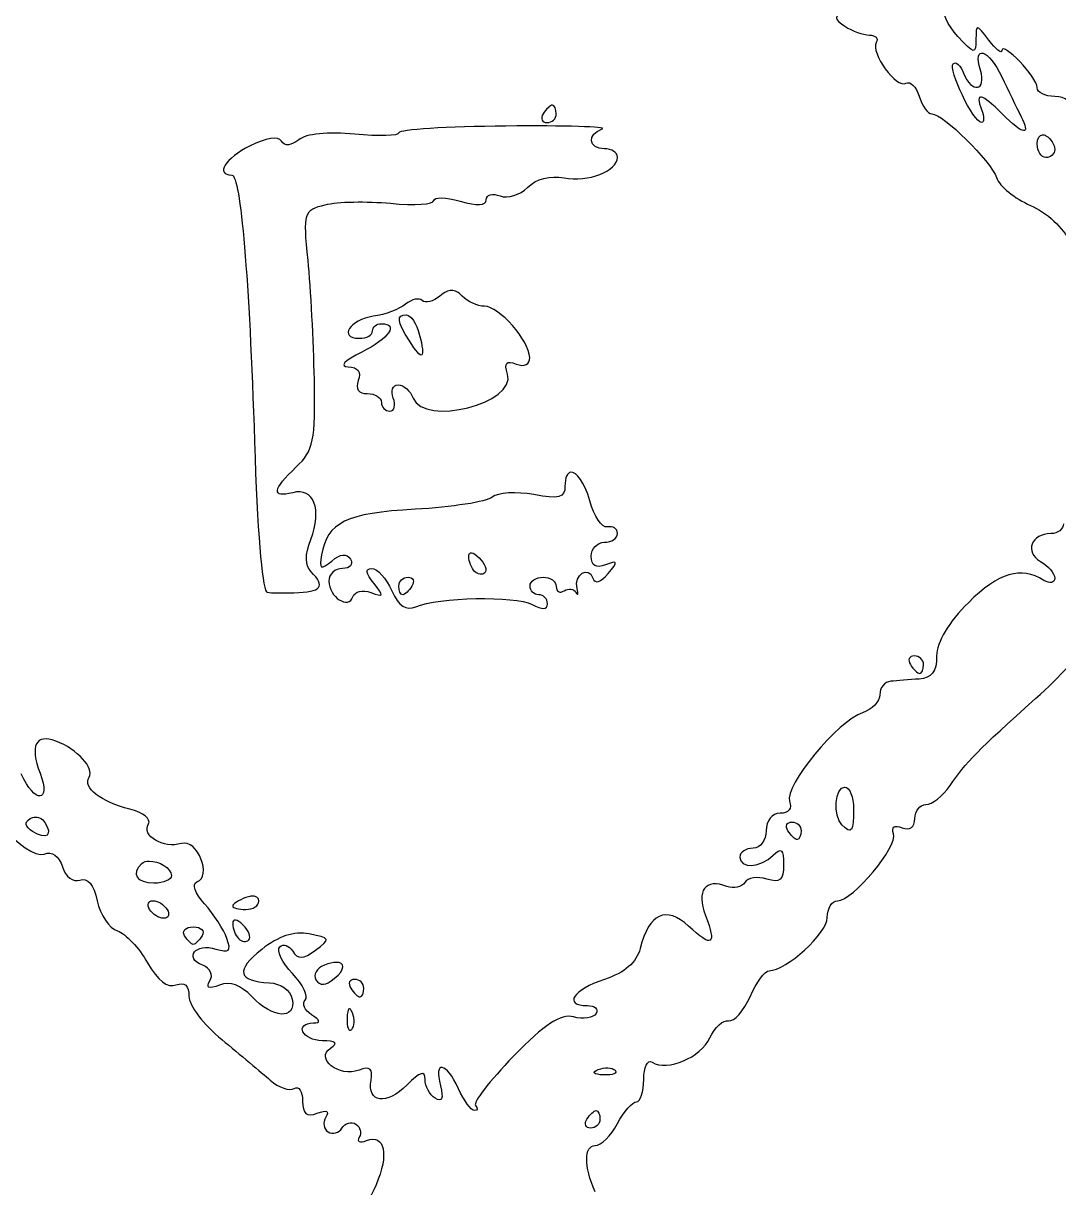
# Model space of a CAD drawing. Extents: x 1 to 209, y 3 to 284.
# Drawn here: x 121.76 to 139.62, y 194.49 to 214.58 of the extents above; entities that cross this region are included whole.
import ezdxf

# ---------------------------------------------------------------- set-up
doc = ezdxf.new("R2010")
doc.units = 0
doc.layers.add('Layer_1', color=7, linetype='CONTINUOUS')

msp = doc.modelspace()

# ---------------------------------------------------------------- linework, layer by layer
at = {"layer": 'Layer_1', "color": 7}
for points in [[(138.317001, 214.058637), (138.317001, 214.058637)], [(130.887721, 213.164015), (130.887721, 213.164015)], [(130.086806, 212.802968), (130.086806, 212.802968)], [(139.342261, 212.653591), (139.342261, 212.653591)], [(129.14974, 209.968068), (129.14974, 209.968068)], [(128.372526, 209.543632), (128.372526, 209.543632)], [(131.203567, 206.82945), (131.203567, 206.82945)], [(129.494249, 205.440386), (129.494249, 205.440386)], [(128.398984, 205.018706), (128.398984, 205.018706)], [(137.129684, 203.661062), (137.129684, 203.661062)], [(135.931893, 201.398876), (135.931893, 201.398876)], [(121.946458, 200.879079), (121.946458, 200.879079)], [(135.017978, 200.795296), (135.017978, 200.795296)], [(123.935242, 200.123364), (123.935242, 200.123364)], [(125.687557, 199.514823), (125.687557, 199.514823)], [(123.998081, 199.437652), (123.998081, 199.437652)], [(125.42187, 199.10527), (125.42187, 199.10527)], [(124.694267, 198.985103), (124.694267, 198.985103)], [(127.157647, 198.374357), (127.157647, 198.374357)], [(127.47625, 198.080561), (127.47625, 198.080561)], [(127.376479, 197.570687), (127.376479, 197.570687)], [(131.846836, 196.553143), (131.846836, 196.553143)], [(131.641785, 195.817822), (131.641785, 195.817822)]]:
    msp.add_lwpolyline(points, dxfattribs=at)
for points in [[(135.902127, 214.79947), (135.74391, 214.697261), (135.749953, 214.6433), (135.931893, 214.523863)], [(137.879336, 214.349678), (137.706187, 214.53553), (137.599544, 214.77897), (137.642312, 214.890422)], [(138.415669, 214.286289), (138.20223, 214.568477), (138.194079, 214.568926), (138.194079, 214.295658)], [(135.931893, 214.523863), (136.05633, 214.442174), (136.24663, 214.373958), (136.355226, 214.372829)], [(136.355226, 214.372829), (136.463831, 214.371418), (136.517758, 214.313836), (136.474841, 214.244395)], [(138.194079, 214.295658), (138.194079, 214.035557), (138.168143, 214.03968), (137.879336, 214.349678)], [(136.474841, 214.244395), (136.367701, 214.071038), (136.825987, 213.441033), (136.986919, 213.540494)], [(138.642217, 214.106592), (138.639677, 214.044373), (138.53747, 214.125247), (138.415669, 214.286289)], [(139.250208, 213.46553), (139.250208, 213.64138), (138.649357, 214.274921), (138.642217, 214.106592)], [(138.269596, 213.767045), (138.197841, 213.993127), (138.234606, 214.083884), (138.317001, 214.058637)], [(138.317001, 214.058637), (138.399396, 214.033378), (138.527539, 213.892267), (138.638909, 213.654046)], [(138.289439, 212.8625), (138.152084, 212.8625), (137.709879, 213.785553), (137.802716, 213.87839)], [(137.802716, 213.87839), (137.84836, 213.924034), (137.928452, 213.849894), (137.980759, 213.713575)], [(137.980759, 213.713575), (138.117487, 213.357272), (138.384003, 213.406582), (138.269596, 213.767045)], [(136.986919, 213.540494), (137.058231, 213.584566), (137.159873, 213.483826), (137.212917, 213.316703)], [(138.638909, 213.654046), (138.745564, 213.425906), (138.893451, 213.120677), (138.967436, 212.975499)], [(138.646628, 213.012981), (138.287196, 213.372408), (138.172204, 213.396882), (138.290543, 213.088498)], [(139.551723, 213.314496), (139.385805, 213.314496), (139.250208, 213.382571), (139.250208, 213.46553)], [(130.887721, 213.164015), (130.851137, 213.164015), (130.779139, 213.09594), (130.727868, 213.012981)], [(130.954419, 213.012981), (130.954419, 213.09594), (130.924306, 213.164015), (130.887721, 213.164015)], [(137.212917, 213.316703), (137.26596, 213.149576), (137.363968, 213.012981), (137.430095, 213.012981)], [(139.853238, 213.014635), (139.853238, 213.213971), (139.752239, 213.314496), (139.551723, 213.314496)], [(130.727868, 213.012981), (130.676596, 212.930022), (130.706701, 212.86195), (130.794565, 212.86195)], [(130.794565, 212.86195), (130.882421, 212.86195), (130.954419, 212.930022), (130.954419, 213.012981)], [(137.430095, 213.012981), (137.627069, 213.012981), (138.449183, 212.205035), (138.549614, 211.912757)], [(138.290543, 213.088498), (138.338309, 212.964058), (138.337691, 212.8625), (138.289439, 212.8625)], [(138.967436, 212.975499), (139.145329, 212.626415), (139.018535, 212.641074), (138.646628, 213.012981)], [(130.086806, 212.802968), (129.070568, 212.794022), (128.23915, 212.74159), (128.239131, 212.686661)], [(131.745965, 212.752809), (131.849664, 212.789402), (131.103043, 212.811914), (130.086806, 212.802968)], [(131.783997, 212.409951), (131.510264, 212.409951), (131.482454, 212.659811), (131.745965, 212.752809)], [(126.215069, 212.541142), (126.160149, 212.630005), (125.948516, 212.598825), (125.673776, 212.461767)], [(126.511623, 212.566497), (126.383028, 212.459766), (126.271243, 212.450241), (126.215069, 212.541142)], [(127.478454, 212.66241), (127.021694, 212.707664), (126.635623, 212.669409), (126.511623, 212.566497)], [(128.239131, 212.686661), (128.239119, 212.631724), (127.89675, 212.620957), (127.478454, 212.66241)], [(139.250208, 212.494287), (139.250208, 212.591296), (139.288173, 212.651197), (139.342261, 212.653591)], [(139.342261, 212.653591), (139.360295, 212.654437), (139.379952, 212.648765), (139.400689, 212.635952)], [(139.400689, 212.635952), (139.483648, 212.58468), (139.551723, 212.478647), (139.551723, 212.400581)], [(125.673776, 212.461767), (125.245735, 212.248232), (125.064029, 211.957405), (125.359033, 211.957405)], [(132.009995, 212.264432), (132.009995, 212.344473), (131.908437, 212.409951), (131.783997, 212.409951)], [(139.400689, 212.25892), (139.31773, 212.25892), (139.250208, 212.364951), (139.250208, 212.494287)], [(139.551723, 212.400581), (139.551723, 212.322519), (139.483648, 212.25892), (139.400689, 212.25892)], [(131.089465, 211.908897), (131.505291, 211.829409), (132.009995, 212.024421), (132.009995, 212.264432)], [(125.359033, 211.957405), (125.508806, 211.957405), (125.660712, 210.172033), (125.749843, 207.356963)], [(130.46108, 211.744635), (130.6077, 211.891241), (130.85044, 211.954591), (131.089465, 211.908897)], [(129.98483, 211.596908), (130.115434, 211.546794), (130.329711, 211.613277), (130.46108, 211.744635)], [(138.549614, 211.912757), (138.60079, 211.763831), (138.864221, 211.548479), (139.135005, 211.4343)], [(128.842714, 211.516433), (128.842714, 211.581406), (129.046382, 211.576227), (129.29526, 211.504856)], [(129.747258, 211.531314), (129.747256, 211.617352), (129.854229, 211.647028), (129.98483, 211.596908)], [(126.672577, 210.484558), (126.58988, 211.31542), (126.601666, 211.353788), (126.96858, 211.445877)], [(126.96858, 211.445877), (127.178729, 211.498619), (127.686068, 211.508999), (128.096368, 211.469578)], [(128.096368, 211.469578), (128.506666, 211.430154), (128.842714, 211.451431), (128.842714, 211.516433)], [(129.29526, 211.504856), (129.590605, 211.420158), (129.747258, 211.42922), (129.747258, 211.531314)], [(139.135005, 211.4343), (139.412686, 211.317209), (139.708311, 211.040482), (139.812999, 210.799853)], [(126.782271, 208.429627), (126.769176, 209.083838), (126.719942, 210.008683), (126.672577, 210.484558)], [(129.14974, 209.968068), (129.089997, 209.968286), (129.026666, 209.935793), (128.947994, 209.870504)], [(129.331641, 209.869401), (129.265858, 209.935237), (129.209481, 209.967851), (129.14974, 209.968068)], [(128.35599, 209.730494), (128.250284, 209.64366), (127.999611, 209.549169), (127.798711, 209.520481)], [(128.643724, 209.792783), (128.591141, 209.845364), (128.461694, 209.817336), (128.35599, 209.730494)], [(128.947994, 209.870504), (128.833146, 209.775195), (128.696305, 209.740202), (128.643724, 209.792783)], [(129.715839, 209.694666), (129.600548, 209.694666), (129.427678, 209.773363), (129.331641, 209.869401)], [(128.422135, 209.096047), (128.204623, 209.444337), (128.193594, 209.543632), (128.372526, 209.543632)], [(128.372526, 209.543632), (128.44581, 209.543632), (128.544597, 209.394288), (128.592461, 209.21125)], [(130.496908, 208.811067), (130.489799, 209.101435), (129.965377, 209.694666), (129.715839, 209.694666)], [(127.798711, 209.520481), (127.395289, 209.462871), (127.189583, 209.141798), (127.556175, 209.141798)], [(127.937618, 209.393151), (128.248201, 209.393151), (128.071564, 209.137672), (127.598068, 208.902019)], [(127.786584, 209.267474), (127.786584, 209.336605), (127.854659, 209.393151), (127.937618, 209.393151)], [(127.556175, 209.141798), (127.682921, 209.141798), (127.786584, 209.198338), (127.786584, 209.267474)], [(128.592461, 209.21125), (128.706623, 208.774695), (128.647865, 208.734596), (128.422135, 209.096047)], [(127.598068, 208.902019), (127.295887, 208.751629), (127.207312, 208.654414), (127.367109, 208.648459)], [(130.11216, 208.524437), (130.051669, 208.717274), (130.092292, 208.763397), (130.265399, 208.696965)], [(130.265399, 208.696965), (130.40903, 208.64185), (130.499959, 208.686551), (130.496908, 208.811067)], [(127.367109, 208.648459), (127.533815, 208.64225), (127.595478, 208.558055), (127.53964, 208.412539)], [(128.486075, 208.111024), (128.676476, 207.614843), (130.270374, 208.020061), (130.11216, 208.524437)], [(126.46918, 206.921502), (126.767107, 207.2036), (126.803353, 207.377362), (126.782271, 208.429627)], [(127.53964, 208.412539), (127.48466, 208.269268), (127.541615, 208.186541), (127.695082, 208.186541)], [(128.14267, 208.111024), (128.094918, 208.235464), (128.133102, 208.337022), (128.227557, 208.337022)], [(128.227557, 208.337022), (128.321994, 208.337022), (128.438329, 208.235464), (128.486075, 208.111024)], [(127.695082, 208.186541), (127.828398, 208.186541), (127.937618, 208.118466), (127.937618, 208.035507)], [(127.937618, 208.035507), (127.937618, 207.952547), (128.003334, 207.884526), (128.083688, 207.884475)], [(128.083688, 207.884475), (128.164051, 207.884475), (128.190422, 207.986586), (128.14267, 208.111024)], [(125.749843, 207.356963), (125.798343, 205.825173), (125.873171, 204.885571), (125.957101, 204.765147)], [(126.408547, 206.477773), (126.036809, 206.380561), (126.057059, 206.531276), (126.46918, 206.921502)], [(131.203567, 206.82945), (131.145599, 206.822987), (131.1049, 206.746098), (131.1049, 206.585813)], [(131.531541, 206.338315), (131.445248, 206.655479), (131.30018, 206.840233), (131.203567, 206.82945)], [(126.721085, 205.671895), (126.919061, 206.19261), (126.771603, 206.572715), (126.408547, 206.477773)], [(131.1049, 206.585813), (131.1049, 206.388765), (131.003108, 206.362112), (130.565813, 206.444149)], [(129.849231, 206.400051), (129.751819, 206.320439), (129.153364, 206.226812), (128.519149, 206.191692)], [(130.565813, 206.444149), (130.269169, 206.499803), (129.946643, 206.479666), (129.849231, 206.400051)], [(131.837464, 205.886319), (131.74253, 205.865576), (131.604896, 206.068697), (131.531541, 206.338315)], [(128.519149, 206.191692), (127.33053, 206.125872), (127.003691, 205.966504), (126.905743, 205.404007)], [(139.702757, 205.94144), (139.702757, 205.848736), (139.604569, 205.77277), (139.485026, 205.77277)], [(131.783997, 205.622286), (131.908437, 205.622286), (132.009995, 205.689811), (132.009995, 205.77277)], [(132.009995, 205.77277), (132.009995, 205.855732), (131.932401, 205.907063), (131.837464, 205.886319)], [(139.485026, 205.77277), (139.149669, 205.77277), (139.027298, 205.448192), (139.304228, 205.293213)], [(126.724943, 205.114619), (126.618452, 205.221108), (126.617484, 205.399382), (126.721085, 205.671895)], [(131.557449, 205.379753), (131.557449, 205.513069), (131.659559, 205.622286), (131.783997, 205.622286)], [(126.905743, 205.404007), (126.863004, 205.15855), (126.891858, 205.141182), (127.081029, 205.298174)], [(127.081029, 205.298174), (127.234086, 205.425199), (127.339011, 205.434939), (127.405144, 205.327937)], [(127.405144, 205.327937), (127.458905, 205.240948), (127.397242, 205.16974), (127.267891, 205.16974)], [(129.445743, 205.375895), (129.445743, 205.423148), (129.463157, 205.444328), (129.494249, 205.440386)], [(129.546615, 205.119578), (129.491308, 205.174882), (129.445743, 205.290167), (129.445743, 205.375895)], [(129.494249, 205.440386), (129.525341, 205.436435), (129.570218, 205.407411), (129.624336, 205.353295)], [(129.624336, 205.353295), (129.722634, 205.255124), (129.767522, 205.139289), (129.724658, 205.096427)], [(131.804943, 205.232577), (131.638681, 205.168778), (131.557449, 205.21697), (131.557449, 205.379753)], [(131.84849, 205.080993), (132.024803, 205.293435), (132.018543, 205.314546), (131.804943, 205.232577)], [(126.42894, 204.750265), (126.906218, 204.76384), (126.982302, 204.857258), (126.724943, 205.114619)], [(127.267891, 205.16974), (127.138557, 205.16974), (127.03252, 205.071552), (127.03252, 204.952009)], [(127.805877, 204.915077), (127.666852, 205.085988), (127.655278, 205.16974), (127.77115, 205.16974)], [(127.77115, 205.16974), (127.866047, 205.16974), (128.022457, 204.997249), (128.118416, 204.786646)], [(129.724658, 205.096427), (129.681797, 205.053575), (129.601922, 205.064279), (129.546615, 205.119578)], [(131.313259, 204.825229), (131.256721, 205.060712), (131.513165, 205.227068), (131.587765, 205.003272)], [(139.365965, 204.965239), (138.966479, 205.212136), (138.586879, 205.09965), (138.062341, 204.579938)], [(139.304228, 205.293213), (139.440313, 205.217058), (139.551723, 205.085903), (139.551723, 205.002171)], [(127.03252, 204.952009), (127.03252, 204.676904), (127.37277, 204.455814), (127.448138, 204.681914)], [(127.758472, 204.755777), (127.980093, 204.672795), (127.986344, 204.693217), (127.805877, 204.915077)], [(128.239131, 204.867675), (128.239133, 204.950631), (128.311128, 205.018706), (128.398984, 205.018706)], [(128.398984, 205.018706), (128.486837, 205.018706), (128.516403, 204.950631), (128.465131, 204.867675)], [(130.50187, 204.867675), (130.50187, 204.950631), (130.60343, 205.018706), (130.727868, 205.018706)], [(130.727868, 205.018706), (130.852308, 205.018706), (130.954419, 204.946711), (130.954419, 204.858853)], [(131.587765, 205.003272), (131.622972, 204.897647), (131.720243, 204.926465), (131.84849, 205.080993)], [(139.551723, 205.002171), (139.551723, 204.918436), (139.468205, 204.90205), (139.365965, 204.965239)], [(125.957101, 204.765147), (125.967685, 204.749822), (126.180063, 204.743181), (126.42894, 204.750265)], [(127.448138, 204.681914), (127.479131, 204.774903), (127.618654, 204.808129), (127.758472, 204.755777)], [(128.118416, 204.786646), (128.239941, 204.519924), (128.365024, 204.435624), (128.530175, 204.508282)], [(128.305828, 204.717191), (128.269244, 204.717191), (128.239133, 204.784713), (128.239131, 204.867675)], [(128.465131, 204.867675), (128.413857, 204.784716), (128.34241, 204.717191), (128.305828, 204.717191)], [(130.652353, 204.717191), (130.569394, 204.717191), (130.50187, 204.784713), (130.50187, 204.867675)], [(130.803385, 204.561199), (130.803385, 204.647076), (130.735316, 204.717191), (130.652353, 204.717191)], [(130.954419, 204.858853), (130.954419, 204.771003), (131.01635, 204.737548), (131.092222, 204.784439)], [(131.092222, 204.784439), (131.168098, 204.831333), (131.258448, 204.818512), (131.293416, 204.755777)], [(131.293416, 204.755777), (131.328383, 204.693039), (131.337533, 204.724188), (131.313259, 204.825229)], [(128.530175, 204.508282), (128.913241, 204.676814), (130.246013, 204.703187), (130.536047, 204.547968)], [(130.536047, 204.547968), (130.711665, 204.453991), (130.803385, 204.458526), (130.803385, 204.561199)], [(138.062341, 204.579938), (137.724089, 204.244794), (137.515535, 203.894316), (137.515535, 203.661062)], [(139.2232, 202.925743), (139.652762, 203.309419), (140.004269, 203.701821), (140.004269, 203.797765)], [(137.129684, 203.661062), (137.041834, 203.661062), (137.011712, 203.59354), (137.062986, 203.510581)], [(137.062986, 203.510581), (137.114257, 203.427622), (137.186255, 203.359547), (137.22284, 203.359547)], [(137.289534, 203.510581), (137.289534, 203.59354), (137.217539, 203.661062), (137.129684, 203.661062)], [(137.515535, 203.661062), (137.515535, 203.391757), (137.429466, 203.278027), (137.21402, 203.262536)], [(137.22284, 203.359547), (137.259421, 203.35955), (137.289534, 203.427622), (137.289534, 203.510581)], [(136.723436, 203.224501), (136.619739, 203.215696), (136.534923, 203.111285), (136.534923, 202.992438)], [(137.21402, 203.262536), (137.048102, 203.250626), (136.827139, 203.233335), (136.723436, 203.224501)], [(136.534923, 202.992438), (136.534923, 202.873589), (136.401432, 202.734036), (136.237816, 202.682104)], [(137.745941, 201.423681), (138.017631, 201.823609), (138.225485, 202.034599), (139.2232, 202.925743)], [(136.237816, 202.682104), (135.819879, 202.549457), (134.879949, 201.412273), (134.977739, 201.157443)], [(122.32349, 202.192626), (121.975237, 202.324466), (121.870174, 202.110759), (122.050088, 201.637551)], [(122.895651, 201.567549), (122.993206, 201.725399), (122.694105, 202.052325), (122.32349, 202.192626)], [(120.92671, 201.558176), (120.821755, 201.227485), (121.820155, 200.127671), (122.120643, 200.242978)], [(122.050088, 201.637551), (122.245902, 201.122527), (121.95996, 201.11132), (121.725972, 201.624874)], [(123.600656, 201.017436), (123.094742, 201.144413), (122.783987, 201.386873), (122.895651, 201.567549)], [(135.881731, 200.745134), (135.725258, 200.901606), (135.763384, 201.398876), (135.931893, 201.398876)], [(135.931893, 201.398876), (136.014852, 201.398876), (136.082374, 201.229241), (136.082374, 201.021844)], [(137.331427, 201.096811), (137.437551, 201.096811), (137.623925, 201.24408), (137.745941, 201.423681)], [(134.977739, 201.157443), (135.026544, 201.03026), (134.962669, 200.946327), (134.816785, 200.946327)], [(137.138503, 200.854825), (137.138503, 200.988141), (137.225303, 201.096811), (137.331427, 201.096811)], [(121.946458, 200.879079), (122.017962, 200.888872), (122.093335, 200.854949), (122.134974, 200.787577)], [(123.91981, 200.762222), (123.971346, 200.845608), (123.82776, 200.960435), (123.600656, 201.017436)], [(134.816785, 200.946327), (134.674951, 200.946327), (134.574249, 200.821334), (134.574249, 200.644812)], [(136.082374, 201.021844), (136.082374, 200.626947), (136.048002, 200.578862), (135.881731, 200.745134)], [(121.921103, 200.633789), (121.791425, 200.713934), (121.776213, 200.791641), (121.877557, 200.854275)], [(121.877557, 200.854275), (121.89909, 200.867567), (121.922625, 200.875805), (121.946458, 200.879079)], [(122.134974, 200.787577), (122.273512, 200.563422), (122.163168, 200.484191), (121.921103, 200.633789)], [(124.487562, 200.42598), (124.180546, 200.330589), (123.794317, 200.559175), (123.91981, 200.762222)], [(134.951281, 200.644812), (134.900007, 200.727771), (134.930114, 200.795296), (135.017978, 200.795296)], [(135.017978, 200.795296), (135.105834, 200.795296), (135.177829, 200.727771), (135.177829, 200.644812)], [(136.773048, 200.592999), (136.729143, 200.707426), (136.785889, 200.747417), (136.919671, 200.696075)], [(136.919671, 200.696075), (137.054663, 200.644279), (137.138503, 200.705137), (137.138503, 200.854825)], [(124.7549, 199.761214), (125.026759, 199.854042), (124.762407, 200.511377), (124.487562, 200.42598)], [(134.574249, 200.644812), (134.574249, 200.477217), (134.473947, 200.342747), (134.348251, 200.342747)], [(135.111132, 200.493781), (135.07455, 200.493781), (135.002552, 200.561853), (134.951281, 200.644812)], [(135.177829, 200.644812), (135.177829, 200.561853), (135.147716, 200.493781), (135.111132, 200.493781)], [(135.805113, 199.437652), (136.067673, 199.437652), (136.855527, 200.378059), (136.773048, 200.592999)], [(122.120643, 200.242978), (122.256536, 200.295125), (122.378493, 200.210438), (122.438143, 200.022492)], [(134.348251, 200.342747), (134.223814, 200.342747), (134.1217, 200.275225), (134.121703, 200.192266)], [(134.694964, 200.222032), (134.835745, 200.36281), (134.875764, 200.327081), (134.875764, 200.061075)], [(123.804053, 200.080921), (123.834263, 200.11113), (123.88147, 200.123847), (123.935242, 200.123364)], [(123.935242, 200.123364), (124.096566, 200.121953), (124.317235, 200.001374), (124.317235, 199.874216)], [(134.121703, 200.192266), (134.121703, 199.984184), (134.475324, 200.00239), (134.694964, 200.222032)], [(122.438143, 200.022492), (122.49321, 199.848991), (122.622194, 199.751164), (122.737451, 199.795391)], [(124.01572, 199.739717), (123.721712, 199.739717), (123.622483, 199.89935), (123.804053, 200.080921)], [(134.875764, 200.061075), (134.875764, 199.792727), (134.813672, 199.738862), (134.586926, 199.810826)], [(122.737451, 199.795391), (122.8679, 199.845449), (122.973835, 199.717506), (123.035658, 199.435998)], [(124.317235, 199.874216), (124.317235, 199.800132), (124.181639, 199.739717), (124.01572, 199.739717)], [(124.887191, 199.383632), (124.723, 199.566441), (124.665503, 199.730692), (124.7549, 199.761214)], [(133.897909, 199.684046), (133.524292, 199.827418), (133.365861, 199.613214), (133.528593, 199.185195)], [(134.204936, 199.752397), (134.153817, 199.669678), (134.01572, 199.638837), (133.897909, 199.684046)], [(134.586926, 199.810826), (134.427987, 199.861273), (134.256052, 199.835094), (134.204936, 199.752397)], [(125.599362, 199.492222), (125.474925, 199.444467), (125.373364, 199.378755), (125.373364, 199.34615)], [(125.687557, 199.514823), (125.66052, 199.511859), (125.630472, 199.50416), (125.599362, 199.492222)], [(125.82591, 199.433243), (125.82591, 199.493515), (125.76869, 199.523698), (125.687557, 199.514823)], [(123.035658, 199.435998), (123.088456, 199.195615), (123.245716, 198.962333), (123.385131, 198.917305)], [(123.940203, 199.287171), (123.888932, 199.370133), (123.915114, 199.437652), (123.998081, 199.437652)], [(124.184393, 199.136137), (124.101434, 199.136137), (123.991474, 199.204212), (123.940203, 199.287171)], [(123.998081, 199.437652), (124.08104, 199.437652), (124.191, 199.370133), (124.242271, 199.287171)], [(124.242271, 199.287171), (124.293543, 199.204212), (124.267361, 199.136137), (124.184393, 199.136137)], [(125.274697, 198.786667), (125.221376, 198.937272), (125.046816, 199.205908), (124.887191, 199.383632)], [(125.373364, 199.34615), (125.373364, 199.313539), (125.474925, 199.287171), (125.599362, 199.287171)], [(125.599362, 199.287171), (125.723802, 199.287171), (125.82591, 199.352886), (125.82591, 199.433243)], [(133.236451, 198.999437), (132.851982, 199.357622), (132.554074, 199.219844), (132.401908, 198.613585)], [(135.629825, 199.14661), (135.629825, 199.306881), (135.708813, 199.437652), (135.805113, 199.437652)], [(125.42187, 199.10527), (125.390777, 199.109221), (125.373364, 199.088026), (125.373364, 199.040777)], [(125.551957, 199.018176), (125.497841, 199.072298), (125.452962, 199.101328), (125.42187, 199.10527)], [(133.528593, 199.185195), (133.724977, 198.668667), (133.645571, 198.618284), (133.236451, 198.999437)], [(134.625512, 198.231042), (134.920942, 198.231042), (135.629825, 198.877449), (135.629825, 199.14661)], [(123.385131, 198.917305), (123.524543, 198.872279), (123.758184, 198.62477), (123.904375, 198.367191)], [(124.543786, 198.834622), (124.492512, 198.917581), (124.560042, 198.985106), (124.694267, 198.985103)], [(124.694267, 198.985103), (124.828509, 198.985103), (124.89657, 198.917581), (124.845298, 198.834622)], [(125.373364, 199.040777), (125.373364, 198.955052), (125.418379, 198.839767), (125.473686, 198.784463)], [(125.652279, 198.761862), (125.695143, 198.804723), (125.650021, 198.920008), (125.551957, 199.018176)], [(126.690769, 198.864938), (126.428808, 198.915019), (126.161264, 198.827507), (125.874969, 198.598701)], [(124.855772, 198.323647), (124.522095, 198.451686), (124.735486, 198.715194), (125.083423, 198.604766)], [(124.694267, 198.683591), (124.662579, 198.683591), (124.595057, 198.751663), (124.543786, 198.834622)], [(124.845298, 198.834622), (124.794024, 198.751663), (124.725955, 198.683591), (124.694267, 198.683591)], [(125.083423, 198.604766), (125.31294, 198.531919), (125.351946, 198.568469), (125.274697, 198.786667)], [(125.473686, 198.784463), (125.52899, 198.729147), (125.609418, 198.719004), (125.652279, 198.761862)], [(126.185303, 198.641147), (126.245448, 198.701286), (126.345947, 198.667479), (126.408547, 198.566181)], [(126.801564, 198.586024), (127.064781, 198.778496), (127.058468, 198.794651), (126.690769, 198.864938)], [(125.874969, 198.598701), (125.417837, 198.233364), (125.460128, 198.049903), (126.007814, 198.022132)], [(126.404686, 198.181433), (126.223858, 198.373919), (126.125159, 198.581003), (126.185303, 198.641147)], [(126.408547, 198.566181), (126.496993, 198.423066), (126.584699, 198.427451), (126.801564, 198.586024)], [(132.401908, 198.613585), (132.341736, 198.373804), (132.136473, 198.196887), (131.783997, 198.080561)], [(123.904375, 198.367191), (124.076587, 198.063769), (124.249564, 197.928855), (124.394956, 197.984648)], [(124.980898, 198.055756), (125.043184, 198.156538), (124.989138, 198.272461), (124.855772, 198.323647)], [(126.954249, 198.326402), (126.820978, 198.27526), (126.755706, 198.161519), (126.80983, 198.073945)], [(127.157647, 198.374357), (127.105435, 198.372946), (127.037205, 198.358242), (126.954249, 198.326402)], [(127.125126, 198.094342), (127.323187, 198.258714), (127.314288, 198.378444), (127.157647, 198.374357)], [(126.623521, 197.721718), (126.684097, 197.782294), (126.58552, 197.988949), (126.404686, 198.181433)], [(126.80983, 198.073945), (126.877411, 197.964601), (126.976465, 197.970951), (127.125126, 198.094342)], [(127.47625, 198.080561), (127.388397, 198.080561), (127.358281, 198.012486), (127.409552, 197.929527)], [(127.63555, 197.929527), (127.63555, 198.012486), (127.564106, 198.080561), (127.47625, 198.080561)], [(131.783997, 198.080561), (131.244885, 197.902637), (131.066771, 197.628012), (131.490751, 197.628012)], [(134.298642, 197.782353), (134.407913, 198.029213), (134.554872, 198.231042), (134.625512, 198.231042)], [(124.394956, 197.984648), (124.544181, 198.04191), (124.6193, 197.976576), (124.6193, 197.789519)], [(125.145159, 197.983547), (124.955774, 197.910866), (124.904988, 197.93293), (124.980898, 198.055756)], [(125.703542, 197.782904), (125.515209, 197.984935), (125.326208, 198.053022), (125.145159, 197.983547)], [(126.007814, 198.022132), (126.204616, 198.01217), (126.371062, 197.892846), (126.400278, 197.741011)], [(127.409552, 197.929527), (127.460827, 197.846568), (127.532824, 197.778493), (127.569406, 197.778493)], [(127.569406, 197.778493), (127.60599, 197.778493), (127.63555, 197.846568), (127.63555, 197.929527)], [(124.6193, 197.789519), (124.6193, 197.634799), (124.873752, 197.298667), (125.184848, 197.042621)], [(126.400278, 197.741011), (126.470049, 197.378392), (126.057206, 197.403292), (125.703542, 197.782904)], [(126.735417, 197.470916), (126.613367, 197.548092), (126.562945, 197.661142), (126.623521, 197.721718)], [(133.927675, 197.367286), (134.022273, 197.348575), (134.189374, 197.535494), (134.298642, 197.782353)], [(127.376479, 197.570687), (127.360618, 197.554826), (127.349781, 197.502), (127.346162, 197.414141)], [(127.437114, 197.50509), (127.413041, 197.565254), (127.392337, 197.586545), (127.376479, 197.570687)], [(127.425537, 197.216255), (127.47566, 197.266375), (127.480692, 197.396206), (127.437114, 197.50509)], [(131.25428, 197.433434), (131.031923, 197.491583), (130.755367, 197.310182), (130.213585, 196.751029)], [(131.641785, 197.491312), (131.595326, 197.416153), (131.420881, 197.389867), (131.25428, 197.433434)], [(131.490751, 197.628012), (131.620099, 197.628012), (131.688242, 197.566485), (131.641785, 197.491312)], [(126.919522, 197.022227), (126.573215, 197.024485), (126.425415, 197.324496), (126.76849, 197.328701)], [(126.76849, 197.328701), (126.896176, 197.330394), (126.88568, 197.375886), (126.735417, 197.470916)], [(127.346162, 197.414141), (127.339615, 197.255137), (127.375415, 197.166135), (127.425537, 197.216255)], [(133.60466, 197.070733), (133.687628, 197.252845), (133.833068, 197.385998), (133.927675, 197.367286)], [(125.184848, 197.042621), (125.495947, 196.786575), (125.871735, 196.471465), (126.019938, 196.342577)], [(127.552868, 196.514558), (127.211006, 196.383372), (126.781602, 196.717594), (127.06284, 196.895998)], [(127.06284, 196.895998), (127.198913, 196.982313), (127.155516, 197.020534), (126.919522, 197.022227)], [(132.606409, 196.651811), (132.868602, 196.489767), (133.451448, 196.734443), (133.60466, 197.070733)], [(129.267701, 196.194853), (129.057095, 196.657086), (128.838915, 196.6933), (128.955713, 196.246667)], [(130.213585, 196.751029), (129.807657, 196.332081), (129.513742, 195.951016), (129.560947, 195.903812)], [(132.462544, 196.354704), (132.462544, 196.567), (132.527266, 196.700726), (132.606409, 196.651811)], [(127.760126, 196.344231), (127.796454, 196.543415), (127.74308, 196.587549), (127.552868, 196.514558)], [(128.69168, 196.354704), (128.69168, 196.513646), (128.608291, 196.488497), (128.380795, 196.260998)], [(131.771319, 196.432978), (131.595602, 196.440203), (131.559492, 196.475777), (131.679817, 196.523927)], [(131.679817, 196.523927), (131.734261, 196.545715), (131.794436, 196.555302), (131.846836, 196.553143)], [(131.969205, 196.512353), (132.019325, 196.462231), (131.930323, 196.426431), (131.771319, 196.432978)], [(131.846836, 196.553143), (131.899237, 196.550885), (131.944144, 196.537423), (131.969205, 196.512353)], [(126.019938, 196.342577), (126.168144, 196.213683), (126.354521, 196.148758), (126.434452, 196.198158)], [(128.380795, 196.260998), (128.023724, 195.903928), (127.688024, 195.948908), (127.760126, 196.344231)], [(128.866415, 196.029488), (128.770388, 196.088837), (128.69168, 196.23516), (128.69168, 196.354704)], [(132.337418, 195.968853), (132.406359, 195.968856), (132.462544, 196.142408), (132.462544, 196.354704)], [(126.434452, 196.198158), (126.514386, 196.247561), (126.579974, 196.150293), (126.579974, 195.982083)], [(128.955713, 196.246667), (129.013991, 196.02381), (128.98604, 195.955557), (128.866415, 196.029488)], [(129.543308, 195.817822), (129.486223, 195.817822), (129.362197, 195.987454), (129.267701, 196.194853)], [(126.579974, 195.982083), (126.579974, 195.758786), (126.64753, 195.702305), (126.830777, 195.772621)], [(129.560947, 195.903812), (129.608137, 195.856607), (129.600393, 195.817822), (129.543308, 195.817822)], [(132.009995, 195.591824), (132.12099, 195.79922), (132.268476, 195.968853), (132.337418, 195.968853)], [(126.830777, 195.772621), (126.992276, 195.834602), (127.045641, 195.810015), (126.979604, 195.703169)], [(126.979604, 195.703169), (126.923162, 195.611842), (126.941261, 195.497068), (127.019843, 195.448508)], [(131.548629, 195.516307), (131.460776, 195.516307), (131.43066, 195.583825), (131.481932, 195.666787)], [(131.481932, 195.666787), (131.533203, 195.749747), (131.605201, 195.817822), (131.641785, 195.817822)], [(131.70848, 195.666787), (131.70848, 195.583825), (131.636485, 195.516307), (131.548629, 195.516307)], [(131.641785, 195.817822), (131.67837, 195.817822), (131.70848, 195.749747), (131.70848, 195.666787)], [(127.019843, 195.448508), (127.098422, 195.399944), (127.205576, 195.430644), (127.258521, 195.516307)], [(127.258521, 195.516307), (127.311466, 195.601967), (127.419165, 195.632119), (127.497747, 195.583555)], [(127.497747, 195.583555), (127.576329, 195.53499), (127.602217, 195.432729), (127.555075, 195.356453)], [(131.628004, 195.214241), (131.727098, 195.214241), (131.898997, 195.384424), (132.009995, 195.591824)], [(127.555075, 195.356453), (127.507932, 195.280174), (127.566025, 195.254932), (127.684059, 195.300229)], [(127.684059, 195.300229), (127.995804, 195.419857), (128.072676, 195.057142), (127.846116, 194.535694)], [(131.623593, 194.418284), (131.431007, 194.847979), (131.43311, 195.214241), (131.628004, 195.214241)], [(127.846116, 194.535694), (127.737986, 194.286817), (127.64647, 194.147069), (127.642716, 194.22481)]]:
    msp.add_open_spline(points, degree=3, dxfattribs=at)

doc.saveas('drawing.dxf')
